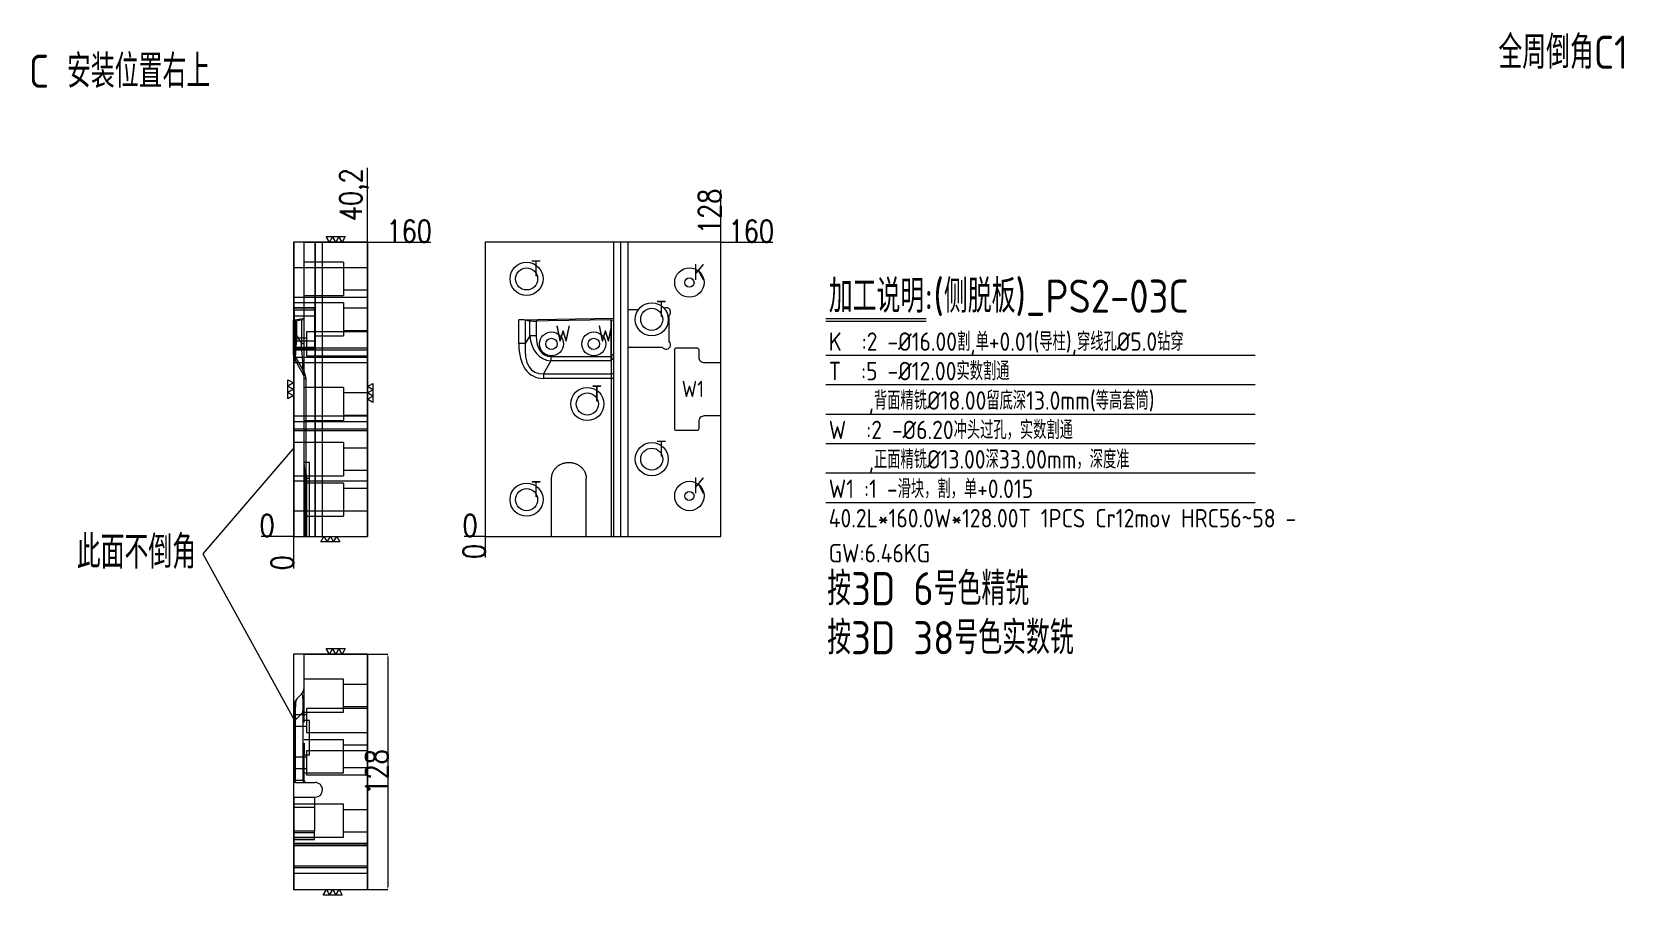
# Model space of a CAD drawing. Header units: millimetres. Extents: x 9121 to 9986, y 29039 to 29508.
import ezdxf

# ---------------------------------------------------------------- set-up
doc = ezdxf.new("R2010")
doc.units = ezdxf.units.MM
doc.linetypes.add('DASHED', pattern=[0])
doc.layers.add('DIE', color=20, linetype='Continuous', lineweight=20)
doc.layers.add('DIM', color=4, linetype='Continuous', lineweight=20)
doc.layers.add('PS2', color=7, linetype='Continuous')
doc.layers.add('PS2_W', color=1, linetype='Continuous')
doc.styles.add('gbenor', font='gbenor.shx', dxfattribs={"bigfont": 'gbcbig.shx'})
doc.styles.add('TXT', font='txt.shx', dxfattribs={"width": 0.8, "bigfont": 'ctxt.shx'})
doc.dimstyles.new('零件', dxfattribs={"dimscale": 1.5, "dimtxt": 8, "dimasz": 1, "dimexe": 0, "dimexo": 0, "dimgap": 0, "dimtad": 1, "dimtxsty": 'TXT', "dimcen": 0, "dimclrd": 252, "dimclre": 252, "dimclrt": 4, "dimazin": 3, "dimtp": 0.001, "dimtm": 0.001, "dimtfac": 1, "dimtmove": 0, "dimatfit": 3, "dimlwd": 5, "dimlwe": 5})

# ---------------------------------------------------------------- blocks, each defined once
blk = doc.blocks.new('*D1107')
at = {"layer": 'Defpoints', "color": 0}
for p in [(9303.45, 29393.58), (9314.55, 29393.58), (9263.25, 29233.58)]:
    blk.add_point(p, dxfattribs=at)
at = {"layer": 'DIM', "color": 252, "lineweight": 5}
blk.add_line((9303.45, 29393.58), (9337.86, 29393.58), dxfattribs=at)
at = {"layer": 'DIM', "color": 4, "lineweight": 5, "insert": (9326.2, 29399.58), "char_height": 12, "attachment_point": 5, "style": 'TXT'}
blk.add_mtext('160', dxfattribs=at)
blk = doc.blocks.new('*D1108')
at = {"layer": 'Defpoints', "color": 0}
for p in [(9252.15, 29233.58), (9263.25, 29233.58), (9263.25, 29233.58)]:
    blk.add_point(p, dxfattribs=at)
at = {"layer": 'DIM', "color": 252, "lineweight": 5}
blk.add_line((9263.25, 29233.58), (9245.75, 29233.58), dxfattribs=at)
at = {"layer": 'DIM', "color": 4, "lineweight": 5, "insert": (9248.95, 29239.58), "char_height": 12, "attachment_point": 5, "style": 'TXT'}
blk.add_mtext('0', dxfattribs=at)
blk = doc.blocks.new('*D1109')
at = {"layer": 'Defpoints', "color": 0}
for p in [(9263.25, 29233.58), (9263.25, 29233.58), (9263.25, 29222.48)]:
    blk.add_point(p, dxfattribs=at)
at = {"layer": 'DIM', "color": 252, "lineweight": 5}
blk.add_line((9263.25, 29233.58), (9263.25, 29216.08), dxfattribs=at)
at = {"layer": 'DIM', "color": 4, "lineweight": 5, "insert": (9257.25, 29219.28), "char_height": 12, "attachment_point": 5, "rotation": 90, "style": 'TXT'}
blk.add_mtext('0', dxfattribs=at)
blk = doc.blocks.new('*D1110')
at = {"layer": 'Defpoints', "color": 0}
for p in [(9303.45, 29404.68), (9303.45, 29393.58), (9263.25, 29233.58)]:
    blk.add_point(p, dxfattribs=at)
at = {"layer": 'DIM', "color": 252, "lineweight": 5}
for p, q in [((9303.45, 29401.68), (9303.45, 29433.94)), ((9303.45, 29398.68), (9303.45, 29401.68)), ((9303.45, 29393.58), (9303.45, 29398.68))]:
    blk.add_line(p, q, dxfattribs=at)
at = {"layer": 'DIM', "color": 4, "lineweight": 5, "insert": (9296.3, 29419.31), "char_height": 12, "attachment_point": 5, "rotation": 90, "style": 'TXT'}
blk.add_mtext('40,2', dxfattribs=at)
blk = doc.blocks.new('*D1111')
at = {"layer": 'Defpoints', "color": 0}
for p in [(9303.45, 29169.58), (9303.45, 29041.58), (9314.55, 29041.58)]:
    blk.add_point(p, dxfattribs=at)
at = {"layer": 'DIM', "color": 252, "lineweight": 5}
for p, q in [((9303.45, 29169.58), (9314.55, 29169.58)), ((9314.55, 29168.08), (9314.55, 29043.08)), ((9303.45, 29041.58), (9314.55, 29041.58))]:
    blk.add_line(p, q, dxfattribs=at)
at = {"layer": 'DIM', "color": 252}
for points in [[(9314.8, 29168.08), (9314.3, 29168.08), (9314.55, 29169.58)], [(9314.3, 29043.08), (9314.8, 29043.08), (9314.55, 29041.58)]]:
    blk.add_solid(points, dxfattribs=at)
at = {"layer": 'DIM', "color": 4, "lineweight": 5, "insert": (9308.55, 29105.58), "char_height": 12, "attachment_point": 5, "rotation": 90, "style": 'TXT'}
blk.add_mtext('128', dxfattribs=at)
blk = doc.blocks.new('*D1112')
at = {"layer": 'Defpoints', "color": 0}
for p in [(9495.45, 29393.58), (9500.45, 29393.58), (9367.45, 29233.58)]:
    blk.add_point(p, dxfattribs=at)
at = {"layer": 'DIM', "color": 252, "lineweight": 5}
blk.add_line((9495.45, 29393.58), (9523.76, 29393.58), dxfattribs=at)
at = {"layer": 'DIM', "color": 4, "lineweight": 5, "insert": (9512.1, 29399.58), "char_height": 12, "attachment_point": 5, "style": 'TXT'}
blk.add_mtext('160', dxfattribs=at)
blk = doc.blocks.new('*D1113')
at = {"layer": 'Defpoints', "color": 0}
for p in [(9362.45, 29233.58), (9367.45, 29233.58), (9367.45, 29233.58)]:
    blk.add_point(p, dxfattribs=at)
at = {"layer": 'DIM', "color": 252, "lineweight": 5}
blk.add_line((9367.45, 29233.58), (9356.05, 29233.58), dxfattribs=at)
at = {"layer": 'DIM', "color": 4, "lineweight": 5, "insert": (9359.25, 29239.58), "char_height": 12, "attachment_point": 5, "style": 'TXT'}
blk.add_mtext('0', dxfattribs=at)
blk = doc.blocks.new('*D1114')
at = {"layer": 'Defpoints', "color": 0}
for p in [(9367.45, 29233.58), (9367.45, 29233.58), (9367.45, 29228.58)]:
    blk.add_point(p, dxfattribs=at)
at = {"layer": 'DIM', "color": 252, "lineweight": 5}
blk.add_line((9367.45, 29233.58), (9367.45, 29222.18), dxfattribs=at)
at = {"layer": 'DIM', "color": 4, "lineweight": 5, "insert": (9361.45, 29225.38), "char_height": 12, "attachment_point": 5, "rotation": 90, "style": 'TXT'}
blk.add_mtext('0', dxfattribs=at)
blk = doc.blocks.new('*D1115')
at = {"layer": 'Defpoints', "color": 0}
for p in [(9495.45, 29398.58), (9495.45, 29393.58), (9367.45, 29233.58)]:
    blk.add_point(p, dxfattribs=at)
at = {"layer": 'DIM', "color": 252, "lineweight": 5}
blk.add_line((9495.45, 29393.58), (9495.45, 29421.9), dxfattribs=at)
at = {"layer": 'DIM', "color": 4, "lineweight": 5, "insert": (9489.45, 29410.24), "char_height": 12, "attachment_point": 5, "rotation": 90, "style": 'TXT'}
blk.add_mtext('128', dxfattribs=at)

msp = doc.modelspace()

# ---------------------------------------------------------------- linework, layer by layer
at = {"layer": 'DIE', "color": 4, "linetype": 'Continuous', "lineweight": 5, "ltscale": 0.2}
for p, q in [((9263.747, 29281.864), (9214.036, 29224.116)), ((9214.036, 29224.116), (9263.747, 29133.876))]:
    msp.add_line(p, q, dxfattribs=at)
at = {"layer": 'DIE', "color": 1, "linetype": 'Continuous', "lineweight": 5}
for points in [[(9291.469, 29396.583), (9289.737, 29393.583), (9288.005, 29396.583), (9286.273, 29393.583), (9284.541, 29396.583), (9282.808, 29393.583), (9281.076, 29396.583), (9291.469, 29396.583)], [(9260.247, 29318.779), (9263.247, 29317.047), (9260.247, 29315.315), (9263.247, 29313.583), (9260.247, 29311.851), (9263.247, 29310.119), (9260.247, 29308.387), (9260.247, 29318.779)], [(9306.448, 29306.388), (9303.448, 29308.12), (9306.448, 29309.852), (9303.448, 29311.584), (9306.448, 29313.316), (9303.448, 29315.048), (9306.448, 29316.78), (9306.448, 29306.388)], [(9278.151, 29230.583), (9279.883, 29233.583), (9281.616, 29230.583), (9283.348, 29233.583), (9285.08, 29230.583), (9286.812, 29233.583), (9288.544, 29230.583), (9278.151, 29230.583)], [(9291.469, 29172.583), (9289.737, 29169.583), (9288.005, 29172.583), (9286.273, 29169.583), (9284.541, 29172.583), (9282.808, 29169.583), (9281.076, 29172.583), (9291.469, 29172.583)], [(9279.442, 29038.583), (9281.174, 29041.583), (9282.906, 29038.583), (9284.638, 29041.583), (9286.37, 29038.583), (9288.103, 29041.583), (9289.835, 29038.583), (9279.442, 29038.583)]]:
    msp.add_lwpolyline(points, close=True, dxfattribs=at)
at = {"layer": 'DIM', "color": 8, "linetype": 'Continuous', "lineweight": 5}
for p, q in [((9552.648, 29352.083), (9607.08, 29352.083)), ((9552.648, 29350.583), (9607.08, 29350.583)), ((9552.648, 29332.083), (9785.928, 29332.083)), ((9552.648, 29316.083), (9785.928, 29316.083)), ((9552.648, 29300.083), (9785.928, 29300.083)), ((9552.648, 29284.083), (9785.928, 29284.083)), ((9552.648, 29268.083), (9785.928, 29268.083)), ((9552.648, 29252.083), (9785.928, 29252.083))]:
    msp.add_line(p, q, dxfattribs=at)
at = {"layer": 'DIM', "color": 252, "linetype": 'DASHED', "lineweight": 5, "ltscale": 0.492468}
for points in [[(9263.247, 29233.583), (9303.448, 29233.583), (9303.448, 29393.583), (9263.247, 29393.583)], [(9263.247, 29041.583), (9303.448, 29041.583), (9303.448, 29169.583), (9263.247, 29169.583)]]:
    msp.add_lwpolyline(points, close=True, dxfattribs=at)
at = {"layer": 'DIM', "color": 252, "linetype": 'DASHED', "lineweight": 5}
msp.add_lwpolyline([(9367.448, 29393.583), (9367.448, 29233.583), (9495.448, 29233.583), (9495.448, 29393.583)], close=True, dxfattribs=at)
at = {"layer": 'PS2', "color": 2, "linetype": 'Continuous', "lineweight": 5}
for p, q in [((9269.098, 29393.583), (9263.747, 29393.583)), ((9263.747, 29356.827), (9263.747, 29393.583)), ((9269.097, 29393.583), (9303.448, 29393.583)), ((9269.097, 29336.627), (9269.097, 29393.583)), ((9303.448, 29393.583), (9303.448, 29233.583)), ((9495.448, 29393.583), (9367.448, 29393.583)), ((9367.448, 29393.583), (9367.448, 29233.583)), ((9495.448, 29328.083), (9495.448, 29393.583)), ((9263.747, 29356.827), (9263.747, 29353.351)), ((9263.747, 29356.827), (9269.098, 29356.827)), ((9263.747, 29351.291), (9263.247, 29351.203)), ((9263.247, 29351.211), (9263.247, 29351.203)), ((9263.247, 29332.325), (9263.247, 29351.203)), ((9263.747, 29353.351), (9263.747, 29351.314)), ((9269.098, 29353.351), (9263.747, 29353.351)), ((9263.747, 29351.291), (9263.747, 29350.7)), ((9263.747, 29350.7), (9263.747, 29350.698)), ((9263.747, 29350.698), (9263.747, 29350.584)), ((9263.747, 29350.584), (9263.747, 29342.7)), ((9264.247, 29351.405), (9269.097, 29352.26)), ((9267.633, 29351.166), (9265.212, 29350.781)), ((9263.747, 29342.7), (9263.747, 29331.459)), ((9269.097, 29267.047), (9269.097, 29336.627)), ((9263.747, 29233.583), (9263.747, 29330.145)), ((9263.917, 29329.825), (9264.417, 29328.959)), ((9264.417, 29328.959), (9268.428, 29322.013)), ((9495.448, 29233.583), (9495.448, 29299.083)), ((9269.097, 29272.807), (9269.097, 29272.807)), ((9269.097, 29233.583), (9269.097, 29267.047)), ((9263.747, 29233.583), (9269.098, 29233.583)), ((9269.097, 29233.583), (9303.448, 29233.583)), ((9367.448, 29233.583), (9495.448, 29233.583)), ((9269.097, 29169.583), (9303.448, 29169.583)), ((9269.097, 29132.458), (9269.097, 29169.583)), ((9303.448, 29169.583), (9303.448, 29041.583)), ((9263.747, 29141.825), (9263.747, 29133.876)), ((9265.212, 29145.36), (9267.633, 29147.781)), ((9263.747, 29133.876), (9263.747, 29101.353)), ((9269.097, 29100.853), (9269.097, 29115.648)), ((9263.917, 29101.353), (9263.247, 29101.353)), ((9263.247, 29101.353), (9263.247, 29100.853)), ((9263.917, 29101.353), (9264.417, 29101.353)), ((9264.783, 29099.853), (9264.247, 29099.853)), ((9264.783, 29099.853), (9269.294, 29099.853)), ((9269.294, 29099.853), (9270.097, 29099.853)), ((9270.097, 29099.853), (9275.097, 29099.853)), ((9263.747, 29091.853), (9275.097, 29091.853)), ((9263.747, 29041.583), (9263.747, 29091.853)), ((9263.747, 29041.583), (9303.448, 29041.583))]:
    msp.add_line(p, q, dxfattribs=at)
at = {"layer": 'PS2', "color": 155, "linetype": 'DASHED', "lineweight": 5, "ltscale": 0.492468}
for p, q in [((9275.097, 29233.583), (9275.097, 29393.583)), ((9275.097, 29393.583), (9275.097, 29233.583)), ((9264.247, 29351.405), (9264.247, 29332.325)), ((9385.714, 29338.507), (9385.714, 29351.362)), ((9389.249, 29351.166), (9389.249, 29338.507)), ((9391.67, 29342.7), (9391.67, 29350.781)), ((9395.206, 29350.584), (9395.206, 29342.7)), ((9436.178, 29332.325), (9436.178, 29351.211)), ((9391.67, 29342.7), (9389.249, 29338.507)), ((9395.206, 29342.7), (9391.67, 29342.7)), ((9263.247, 29332.325), (9264.247, 29332.325)), ((9263.747, 29335.083), (9303.448, 29335.083)), ((9263.747, 29335.083), (9303.448, 29335.083)), ((9263.747, 29331.083), (9303.448, 29331.083)), ((9263.917, 29329.825), (9264.783, 29330.325)), ((9264.783, 29330.325), (9269.294, 29322.513)), ((9389.249, 29338.507), (9385.714, 29338.507)), ((9403.155, 29331.459), (9435.678, 29331.459)), ((9403.155, 29331.459), (9403.155, 29328.959)), ((9435.678, 29332.325), (9436.178, 29332.325)), ((9436.178, 29332.325), (9436.178, 29329.825)), ((9437.178, 29332.325), (9436.178, 29332.325)), ((9268.428, 29322.013), (9269.294, 29322.513)), ((9403.155, 29328.959), (9399.144, 29322.013)), ((9399.144, 29322.013), (9436.178, 29322.013)), ((9399.144, 29322.013), (9399.144, 29319.513)), ((9435.678, 29328.959), (9403.155, 29328.959)), ((9436.178, 29329.825), (9435.678, 29329.825)), ((9436.178, 29322.013), (9436.178, 29329.825)), ((9269.097, 29319.513), (9270.097, 29319.513)), ((9270.097, 29319.513), (9270.097, 29233.583)), ((9436.178, 29319.513), (9399.144, 29319.513)), ((9436.178, 29233.583), (9436.178, 29319.513)), ((9437.178, 29319.513), (9436.178, 29319.513)), ((9263.747, 29296.083), (9303.448, 29296.083)), ((9263.747, 29292.083), (9303.448, 29292.083)), ((9263.747, 29292.083), (9303.448, 29292.083)), ((9269.097, 29265.208), (9269.715, 29265.208)), ((9269.097, 29265.208), (9269.715, 29265.208)), ((9269.715, 29233.583), (9269.715, 29265.208)), ((9269.715, 29265.208), (9270.597, 29265.208)), ((9269.715, 29265.208), (9269.715, 29233.583)), ((9263.747, 29065.553), (9303.448, 29065.553)), ((9263.747, 29065.553), (9303.448, 29065.553)), ((9263.747, 29054.553), (9303.448, 29054.553)), ((9263.747, 29054.553), (9303.448, 29054.553)), ((9263.747, 29050.553), (9303.448, 29050.553)), ((9263.747, 29050.553), (9303.448, 29050.553))]:
    msp.add_line(p, q, dxfattribs=at)
at = {"layer": 'PS2', "color": 2, "linetype": 'DASHED', "lineweight": 5, "ltscale": 0.492468}
for p, q in [((9279.097, 29233.583), (9279.097, 29393.583)), ((9437.178, 29393.583), (9437.178, 29233.583)), ((9441.178, 29233.583), (9441.178, 29393.583)), ((9445.178, 29233.583), (9445.178, 29393.583)), ((9290.448, 29382.584), (9269.097, 29382.584)), ((9290.448, 29382.584), (9290.448, 29364.582)), ((9290.448, 29360.584), (9263.747, 29360.584)), ((9274.747, 29357.913), (9263.747, 29357.913)), ((9274.747, 29357.643), (9263.747, 29357.643)), ((9269.097, 29364.582), (9290.448, 29364.582)), ((9269.098, 29356.827), (9274.747, 29356.827)), ((9274.747, 29357.913), (9274.747, 29357.643)), ((9274.747, 29356.826), (9274.747, 29357.643)), ((9274.747, 29356.827), (9274.747, 29336.427)), ((9290.448, 29360.584), (9290.448, 29342.582)), ((9450.662, 29356.827), (9445.178, 29356.827)), ((9263.747, 29351.314), (9263.747, 29351.291)), ((9274.747, 29353.351), (9269.098, 29353.351)), ((9385.714, 29351.362), (9437.178, 29352.26)), ((9389.249, 29351.166), (9391.67, 29350.781)), ((9401.725, 29350.698), (9395.206, 29350.584)), ((9401.84, 29350.7), (9401.725, 29350.698)), ((9435.678, 29351.291), (9401.84, 29350.7)), ((9435.678, 29351.291), (9435.678, 29331.459)), ((9436.178, 29351.211), (9435.678, 29351.203)), ((9467.178, 29353.351), (9467.178, 29339.903)), ((9263.747, 29339.903), (9274.747, 29339.903)), ((9303.448, 29344.708), (9270.448, 29344.708)), ((9270.448, 29344.708), (9270.448, 29338.208)), ((9274.747, 29342.582), (9290.448, 29342.582)), ((9274.747, 29342.582), (9274.747, 29339.903)), ((9263.747, 29336.427), (9274.747, 29336.427)), ((9263.747, 29335.341), (9274.747, 29335.341)), ((9263.747, 29330.145), (9263.747, 29331.458)), ((9270.448, 29338.208), (9270.448, 29331.708)), ((9270.448, 29331.708), (9303.448, 29331.708)), ((9274.747, 29336.427), (9274.747, 29335.341)), ((9435.678, 29331.459), (9435.678, 29328.959)), ((9445.178, 29336.427), (9463.702, 29336.427)), ((9290.448, 29314.584), (9269.097, 29314.584)), ((9290.448, 29314.584), (9290.448, 29296.582)), ((9269.097, 29296.582), (9290.448, 29296.582)), ((9290.448, 29284.584), (9263.747, 29284.584)), ((9290.448, 29284.584), (9290.448, 29266.582)), ((9269.097, 29272.803), (9269.097, 29272.807)), ((9269.097, 29272.757), (9269.097, 29272.753)), ((9269.097, 29272.709), (9269.097, 29272.703)), ((9269.097, 29272.63), (9269.097, 29272.623)), ((9269.097, 29272.597), (9269.097, 29272.588)), ((9263.747, 29266.582), (9290.448, 29266.582)), ((9290.448, 29262.584), (9269.097, 29262.584)), ((9270.597, 29233.583), (9270.597, 29265.208)), ((9290.448, 29262.584), (9290.448, 29244.582)), ((9269.097, 29244.582), (9290.448, 29244.582)), ((9290.448, 29156.054), (9269.097, 29156.054)), ((9290.448, 29138.052), (9290.448, 29156.054)), ((9303.448, 29140.053), (9270.448, 29140.053)), ((9270.448, 29140.053), (9270.448, 29127.053)), ((9269.097, 29138.052), (9290.448, 29138.052)), ((9290.448, 29123.054), (9269.097, 29123.054)), ((9270.448, 29127.053), (9303.448, 29127.053)), ((9290.448, 29105.052), (9290.448, 29123.054)), ((9269.097, 29115.648), (9269.097, 29115.67)), ((9303.448, 29117.053), (9270.448, 29117.053)), ((9270.448, 29117.053), (9270.448, 29104.053)), ((9263.247, 29101.353), (9263.247, 29101.353)), ((9263.247, 29100.853), (9263.247, 29100.853)), ((9263.747, 29101.353), (9263.747, 29101.353)), ((9264.247, 29099.853), (9264.247, 29099.853)), ((9269.097, 29105.052), (9290.448, 29105.052)), ((9269.097, 29100.853), (9269.097, 29099.853)), ((9269.097, 29100.853), (9269.097, 29100.853)), ((9269.097, 29099.853), (9269.097, 29099.853)), ((9270.097, 29099.853), (9270.097, 29099.853)), ((9270.448, 29104.053), (9303.448, 29104.053)), ((9275.097, 29099.853), (9275.097, 29099.853)), ((9274.747, 29091.853), (9274.747, 29073.329)), ((9279.097, 29095.853), (9279.097, 29095.853)), ((9290.448, 29088.054), (9263.747, 29088.054)), ((9263.747, 29086.369), (9274.747, 29086.369)), ((9290.448, 29070.052), (9290.448, 29088.054)), ((9274.747, 29073.329), (9263.747, 29073.329)), ((9274.747, 29072.397), (9263.747, 29072.397)), ((9274.747, 29068.767), (9274.747, 29073.329)), ((9263.747, 29070.052), (9290.448, 29070.052)), ((9263.747, 29069.853), (9274.747, 29069.853)), ((9263.747, 29068.767), (9274.747, 29068.767)), ((9263.747, 29041.583), (9263.747, 29041.583)), ((9303.448, 29041.583), (9303.448, 29041.583))]:
    msp.add_line(p, q, dxfattribs=at)
at = {"layer": 'PS2', "color": 155, "linetype": 'Continuous', "lineweight": 5}
for p, q in [((9265.212, 29342.7), (9265.212, 29350.781)), ((9267.633, 29351.166), (9267.633, 29338.507)), ((9263.747, 29342.7), (9265.212, 29342.7)), ((9265.212, 29342.7), (9267.633, 29338.507)), ((9267.633, 29338.507), (9269.097, 29338.507)), ((9263.747, 29133.876), (9264.417, 29133.876)), ((9264.417, 29133.876), (9268.428, 29137.886)), ((9264.417, 29101.353), (9264.417, 29133.876)), ((9269.097, 29137.886), (9268.428, 29137.886)), ((9268.428, 29137.886), (9268.428, 29100.853)), ((9263.247, 29100.853), (9263.917, 29100.853)), ((9263.917, 29100.853), (9263.917, 29101.353)), ((9268.428, 29100.853), (9263.917, 29100.853))]:
    msp.add_line(p, q, dxfattribs=at)
at = {"layer": 'PS2', "color": 31, "linetype": 'DASHED', "lineweight": 5, "ltscale": 0.492468}
for p, q in [((9272.097, 29273.807), (9269.097, 29273.807)), ((9269.097, 29265.208), (9272.097, 29265.208)), ((9272.097, 29244.026), (9272.097, 29265.208)), ((9403.572, 29244.026), (9403.572, 29265.208)), ((9422.383, 29239.67), (9422.383, 29265.208)), ((9272.097, 29233.583), (9272.097, 29244.026)), ((9403.572, 29233.583), (9403.572, 29244.026)), ((9422.383, 29233.583), (9422.383, 29239.67))]:
    msp.add_line(p, q, dxfattribs=at)
at = {"layer": 'PS2', "color": 31, "linetype": 'Continuous', "lineweight": 5}
for p, q in [((9272.097, 29133.458), (9269.097, 29133.458)), ((9272.097, 29114.648), (9272.097, 29133.458)), ((9272.097, 29114.648), (9269.097, 29114.648))]:
    msp.add_line(p, q, dxfattribs=at)
at = {"layer": 'PS2', "color": 1, "linetype": 'Continuous', "lineweight": 5}
msp.add_lwpolyline([(9495.448, 29299.083), (9486.478, 29299.083, 0.4142136), (9483.478, 29296.083), (9483.478, 29292.083, -0.4142136), (9482.478, 29291.083), (9471.478, 29291.083, -0.4142136), (9470.478, 29292.083), (9470.478, 29335.083, -0.4142136), (9471.478, 29336.083), (9482.478, 29336.083, -0.4142136), (9483.478, 29335.083), (9483.478, 29331.083, 0.4142136), (9486.478, 29328.083), (9495.448, 29328.083)], format="xyb", dxfattribs=at)
at = {"layer": 'PS2', "color": 2, "linetype": 'DASHED', "lineweight": 5, "ltscale": 0.492468}
for centre in [(9389.978, 29373.583), (9457.978, 29351.583), (9422.978, 29305.583), (9457.978, 29275.583), (9389.978, 29253.583)]:
    msp.add_circle(centre, 9.001, dxfattribs=at)
at = {"layer": 'PS2', "color": 1, "linetype": 'Continuous', "lineweight": 5}
for centre, radius in [((9389.978, 29373.583), 6.001), ((9478.448, 29371.583), 8), ((9457.978, 29351.583), 6.001), ((9403.478, 29338.208), 3.1), ((9426.478, 29338.208), 3.1), ((9422.978, 29305.583), 6.001), ((9457.978, 29275.583), 6.001), ((9478.448, 29255.583), 8), ((9389.978, 29253.583), 6.001)]:
    msp.add_circle(centre, radius, dxfattribs=at)
at = {"layer": 'PS2', "color": 42, "linetype": 'Continuous', "lineweight": 5}
for centre in [(9478.448, 29371.583), (9478.448, 29255.583)]:
    msp.add_circle(centre, 2.5, dxfattribs=at)
at = {"layer": 'PS2', "color": 2, "linetype": 'Continuous', "lineweight": 5}
for centre in [(9403.478, 29338.208), (9426.478, 29338.208)]:
    msp.add_circle(centre, 6.5, dxfattribs=at)
at = {"layer": 'PS2', "color": 2, "linetype": 'DASHED', "lineweight": 5, "ltscale": 0.492468}
for centre, start, end in [((9465.763, 29355.413), 304.449902, 116.873077), ((9465.763, 29337.841), 214.449922, 55.550098)]:
    msp.add_arc(centre, 2.5, start, end, dxfattribs=at)
at = {"layer": 'PS2', "color": 2, "linetype": 'Continuous', "lineweight": 5}
for centre, radius, start, end in [((9268.247, 29332.325), 5, 180, 210), ((9268.747, 29331.459), 5, 180, 210), ((9264.097, 29319.513), 5, 0, 30), ((9264.097, 29151.317), 5, 314.999999, 0), ((9268.747, 29141.825), 5, 134.999999, 180), ((9264.247, 29100.853), 1, 180, 270), ((9270.097, 29100.853), 1, 180, 270), ((9275.097, 29095.853), 4, 359.999999, 90), ((9275.097, 29095.853), 4, 270, 0)]:
    msp.add_arc(centre, radius, start, end, dxfattribs=at)
at = {"layer": 'PS2', "color": 155, "linetype": 'DASHED', "lineweight": 5, "ltscale": 0.492468}
for centre, radius, start, end in [((9268.247, 29332.325), 4, 180, 210), ((9264.097, 29319.513), 6, 0, 30)]:
    msp.add_arc(centre, radius, start, end, dxfattribs=at)
at = {"layer": 'PS2', "color": 2, "linetype": 'Continuous', "lineweight": 5}
for centre, major_axis, start_param, end_param in [((9264.247, 29351.388), (1, 0.176), 1.5678101, 3.1386064), ((9268.747, 29351.466), (5, 0.882), 3.1386064, 3.9240046), ((9264.097, 29350.48), (5, 0.882), 6.280199, 7.0655972)]:
    msp.add_ellipse(centre, major_axis=major_axis, ratio=0.016928, start_param=start_param, end_param=end_param, dxfattribs=at)
at = {"layer": 'PS2', "color": 2, "linetype": 'DASHED', "lineweight": 5, "ltscale": 0.492468}
for centre, major_axis, start_param, end_param in [((9385.714, 29350.48), (-5, -0.09), 3.9238148, 4.7092129), ((9395.206, 29351.466), (-5, -0.09), 0.7822221, 1.5676203), ((9436.178, 29351.388), (-1, -0.018), 1.5676203, 3.1384166)]:
    msp.add_ellipse(centre, major_axis=major_axis, ratio=0.176298, start_param=start_param, end_param=end_param, dxfattribs=at)
at = {"layer": 'PS2', "color": 155, "linetype": 'Continuous', "lineweight": 5}
for centre, major_axis, ratio, start_param, end_param in [((9268.747, 29360.459), (4.261, 31.559), 0.042996, 2.1742612, 3.0859996), ((9264.097, 29368.513), (-4.375, 46.54), 0.019955, 3.0980961, 4.0098344), ((9264.097, 29116.669), (3.784, 31.232), 0.076306, 5.4684886, 6.3802269), ((9268.747, 29121.319), (-3.256, 24.194), 0.126732, 0.0963703, 1.0081086), ((9264.783, 29100.853), (0, -1), 0.866025, 4.712389, 6.2831853), ((9269.294, 29100.853), (0, 1), 0.866025, 1.5707963, 3.1415927)]:
    msp.add_ellipse(centre, major_axis=major_axis, ratio=ratio, start_param=start_param, end_param=end_param, dxfattribs=at)
at = {"layer": 'PS2', "color": 155, "linetype": 'DASHED', "lineweight": 5, "ltscale": 0.492468}
for centre, major_axis, ratio, start_param, end_param in [((9415.712, 29360.459), (-17.33, -30.016), 0.562624, 5.6241272, 6.5358656), ((9415.712, 29360.459), (16.211, 28.079), 0.447214, 2.4825346, 3.3942729), ((9420.362, 29368.513), (27.392, 47.444), 0.447214, 2.4825346, 3.3942729), ((9420.362, 29368.513), (-26.274, -45.508), 0.371092, 5.6241272, 6.5358656), ((9436.178, 29330.325), (-1, 0), 0.5, 1.5707963, 3.1415927), ((9436.178, 29322.513), (1, 0), 0.5, 4.712389, 6.2831853)]:
    msp.add_ellipse(centre, major_axis=major_axis, ratio=ratio, start_param=start_param, end_param=end_param, dxfattribs=at)
msp.add_open_spline([(9436.178, 29319.513), (9436.178, 29319.733), (9436.178, 29319.95), (9436.178, 29320.38), (9436.178, 29320.592), (9436.178, 29320.908), (9436.178, 29321.012), (9436.178, 29321.168), (9436.178, 29321.22), (9436.178, 29321.323), (9436.178, 29321.373), (9436.178, 29321.626), (9436.178, 29321.823), (9436.178, 29322.013)], degree=3, knots=[0, 0, 0, 0, 0.25, 0.25, 0.5, 0.5, 0.625, 0.625, 0.6875, 0.6875, 0.75, 0.75, 1, 1, 1, 1], dxfattribs=at)
at = {"layer": 'PS2', "color": 2, "linetype": 'DASHED', "lineweight": 5, "ltscale": 0.492468}
for points, knots in [([(9269.097, 29272.807), (9269.097, 29272.807), (9269.097, 29272.807), (9269.097, 29272.807), (9269.097, 29272.806), (9269.097, 29272.806), (9269.097, 29272.806), (9269.097, 29272.805), (9269.097, 29272.805), (9269.097, 29272.804), (9269.097, 29272.804), (9269.097, 29272.803), (9269.097, 29272.802), (9269.097, 29272.802), (9269.097, 29272.801), (9269.097, 29272.8), (9269.097, 29272.799), (9269.097, 29272.799), (9269.097, 29272.798), (9269.097, 29272.797), (9269.097, 29272.797), (9269.097, 29272.796), (9269.097, 29272.795), (9269.097, 29272.795), (9269.097, 29272.794)], [0, 0, 0, 0, 0.000071, 0.0652255, 0.1286412, 0.1903181, 0.2502564, 0.3074321, 0.3629309, 0.4167528, 0.4688978, 0.5203785, 0.5701133, 0.6181021, 0.664345, 0.708842, 0.7515931, 0.7925983, 0.8318575, 0.8693707, 0.9051379, 0.939159, 0.9714342, 1, 1, 1, 1]), ([(9269.848, 29269.007), (9269.842, 29269.02), (9269.829, 29269.053), (9269.808, 29269.105), (9269.785, 29269.164), (9269.762, 29269.222), (9269.74, 29269.28), (9269.719, 29269.337), (9269.699, 29269.391), (9269.68, 29269.445), (9269.661, 29269.497), (9269.643, 29269.55), (9269.625, 29269.602), (9269.608, 29269.653), (9269.591, 29269.704), (9269.575, 29269.755), (9269.559, 29269.804), (9269.544, 29269.854), (9269.529, 29269.902), (9269.514, 29269.95), (9269.5, 29269.997), (9269.487, 29270.044), (9269.474, 29270.09), (9269.461, 29270.137), (9269.448, 29270.183), (9269.436, 29270.228), (9269.424, 29270.273), (9269.413, 29270.316), (9269.402, 29270.359), (9269.391, 29270.402), (9269.381, 29270.444), (9269.371, 29270.486), (9269.361, 29270.527), (9269.351, 29270.569), (9269.342, 29270.609), (9269.333, 29270.649), (9269.324, 29270.688), (9269.316, 29270.727), (9269.308, 29270.765), (9269.3, 29270.803), (9269.293, 29270.84), (9269.286, 29270.876), (9269.279, 29270.912), (9269.272, 29270.947), (9269.266, 29270.981), (9269.26, 29271.014), (9269.254, 29271.047), (9269.248, 29271.08), (9269.242, 29271.112), (9269.237, 29271.144), (9269.232, 29271.175), (9269.227, 29271.206), (9269.222, 29271.236), (9269.217, 29271.265), (9269.213, 29271.294), (9269.208, 29271.322), (9269.204, 29271.349), (9269.2, 29271.376), (9269.197, 29271.403), (9269.193, 29271.428), (9269.189, 29271.454), (9269.186, 29271.48), (9269.182, 29271.506), (9269.179, 29271.532), (9269.176, 29271.556), (9269.173, 29271.58), (9269.17, 29271.603), (9269.168, 29271.624), (9269.165, 29271.645), (9269.163, 29271.665), (9269.161, 29271.685), (9269.159, 29271.703), (9269.157, 29271.721), (9269.155, 29271.738), (9269.153, 29271.755), (9269.151, 29271.772), (9269.148, 29271.8), (9269.144, 29271.84), (9269.139, 29271.892), (9269.135, 29271.946), (9269.13, 29272.001), (9269.125, 29272.059), (9269.121, 29272.117), (9269.117, 29272.176), (9269.114, 29272.236), (9269.11, 29272.296), (9269.108, 29272.357), (9269.105, 29272.417), (9269.103, 29272.478), (9269.101, 29272.533), (9269.1, 29272.582), (9269.099, 29272.626), (9269.099, 29272.657), (9269.098, 29272.677), (9269.098, 29272.685), (9269.098, 29272.693), (9269.098, 29272.702), (9269.098, 29272.711), (9269.098, 29272.722), (9269.098, 29272.732), (9269.098, 29272.743), (9269.098, 29272.755), (9269.098, 29272.767), (9269.097, 29272.78), (9269.097, 29272.793), (9269.097, 29272.802), (9269.097, 29272.807)], [0, 0, 0, 0, 0.010626, 0.0270423, 0.04329, 0.0593683, 0.0752768, 0.0910148, 0.1056968, 0.1202264, 0.134603, 0.1488263, 0.1628958, 0.1768113, 0.1905722, 0.2041783, 0.2176291, 0.2309245, 0.2438308, 0.2565865, 0.2691913, 0.281645, 0.2941697, 0.3065372, 0.3187473, 0.3307998, 0.3426944, 0.3542229, 0.3655987, 0.3768218, 0.387892, 0.3990303, 0.410009, 0.4208281, 0.4314874, 0.4419867, 0.452326, 0.4625052, 0.4725024, 0.4823401, 0.492018, 0.5015361, 0.5108944, 0.5199299, 0.5288111, 0.537538, 0.5461105, 0.5546987, 0.5631262, 0.5713928, 0.5794985, 0.5874434, 0.5952273, 0.6028503, 0.6103124, 0.6176136, 0.6247539, 0.6317333, 0.6385517, 0.6452093, 0.6517059, 0.6586664, 0.6654323, 0.6720036, 0.6783803, 0.6845625, 0.6903266, 0.6959108, 0.7013149, 0.7065391, 0.7115834, 0.7164478, 0.7208695, 0.725214, 0.7295763, 0.7339563, 0.7383542, 0.751548, 0.764899, 0.7784069, 0.7930531, 0.8078787, 0.822883, 0.8380657, 0.8534262, 0.8689392, 0.8844725, 0.9000066, 0.9155412, 0.9310759, 0.9424278, 0.9536277, 0.964669, 0.9667334, 0.9687921, 0.9708526, 0.97306, 0.9754701, 0.9780829, 0.9808982, 0.9836567, 0.9865854, 0.9896842, 0.9929529, 0.9963915, 1, 1, 1, 1]), ([(9269.097, 29272.296), (9269.097, 29272.291), (9269.097, 29272.282), (9269.097, 29272.273), (9269.097, 29272.268)], [0, 0, 0, 0, 0.4686559, 1, 1, 1, 1]), ([(9269.097, 29271.452), (9269.097, 29271.448), (9269.097, 29271.427), (9269.097, 29271.406), (9269.097, 29271.389)], [0, 0, 0, 0, 0.1866602, 1, 1, 1, 1]), ([(9269.097, 29271.127), (9269.097, 29271.113), (9269.097, 29271.037), (9269.097, 29270.959), (9269.097, 29270.894)], [0, 0, 0, 0, 0.1779891, 1, 1, 1, 1]), ([(9269.097, 29268.743), (9269.097, 29268.638), (9269.097, 29268.448), (9269.097, 29268.254), (9269.097, 29268.169)], [0, 0, 0, 0, 0.560059, 1, 1, 1, 1]), ([(9269.097, 29268.105), (9269.097, 29268.041), (9269.097, 29267.805), (9269.097, 29267.39), (9269.097, 29266.857), (9269.097, 29266.463), (9269.097, 29266.246), (9269.097, 29266.213)], [0, 0, 0, 0, 0.1049249, 0.3862832, 0.6676415, 0.9489998, 1, 1, 1, 1]), ([(9269.715, 29265.208), (9269.715, 29265.3), (9269.715, 29265.483), (9269.717, 29265.757), (9269.72, 29266.03), (9269.724, 29266.299), (9269.73, 29266.564), (9269.737, 29266.822), (9269.744, 29267.073), (9269.753, 29267.316), (9269.762, 29267.549), (9269.772, 29267.771), (9269.782, 29267.98), (9269.792, 29268.175), (9269.803, 29268.353), (9269.812, 29268.513), (9269.822, 29268.653), (9269.83, 29268.772), (9269.837, 29268.868), (9269.842, 29268.94), (9269.846, 29268.988), (9269.847, 29269.005), (9269.847, 29269.007), (9269.847, 29269.007)], [0, 0, 0, 0, 0.0490848, 0.0981696, 0.1472544, 0.1963392, 0.2454239, 0.2945087, 0.3435935, 0.3926783, 0.4417631, 0.4908479, 0.5399327, 0.5890175, 0.6381023, 0.687187, 0.7362718, 0.7853566, 0.8344414, 0.8835262, 0.932611, 0.9816958, 1, 1, 1, 1]), ([(9270.597, 29265.208), (9270.597, 29265.234), (9270.597, 29265.286), (9270.596, 29265.363), (9270.595, 29265.441), (9270.593, 29265.519), (9270.59, 29265.596), (9270.587, 29265.673), (9270.583, 29265.75), (9270.578, 29265.826), (9270.573, 29265.903), (9270.568, 29265.981), (9270.561, 29266.059), (9270.554, 29266.137), (9270.547, 29266.215), (9270.538, 29266.293), (9270.53, 29266.371), (9270.52, 29266.449), (9270.51, 29266.527), (9270.5, 29266.605), (9270.488, 29266.683), (9270.476, 29266.76), (9270.464, 29266.838), (9270.451, 29266.915), (9270.437, 29266.995), (9270.421, 29267.078), (9270.405, 29267.162), (9270.387, 29267.247), (9270.369, 29267.332), (9270.351, 29267.414), (9270.333, 29267.493), (9270.315, 29267.569), (9270.296, 29267.645), (9270.276, 29267.721), (9270.256, 29267.797), (9270.236, 29267.873), (9270.214, 29267.951), (9270.191, 29268.032), (9270.166, 29268.114), (9270.14, 29268.197), (9270.114, 29268.279), (9270.088, 29268.361), (9270.06, 29268.442), (9270.032, 29268.524), (9270.003, 29268.605), (9269.974, 29268.685), (9269.943, 29268.765), (9269.913, 29268.844), (9269.882, 29268.923), (9269.86, 29268.977), (9269.848, 29269.005), (9269.847, 29269.007)], [0, 0, 0, 0, 0.019939, 0.0398926, 0.0598601, 0.079841, 0.0998346, 0.1194831, 0.1391428, 0.1588131, 0.1784935, 0.1985852, 0.2186863, 0.2387959, 0.2589136, 0.2790388, 0.2991707, 0.3193088, 0.3394525, 0.3596012, 0.3797542, 0.3999109, 0.4200706, 0.4402329, 0.460397, 0.4825789, 0.5047615, 0.5269438, 0.5491252, 0.5713047, 0.5914657, 0.6116238, 0.6317785, 0.6519291, 0.672075, 0.6922157, 0.7123504, 0.734491, 0.7566228, 0.7787451, 0.8008571, 0.8229579, 0.8450466, 0.8671226, 0.889185, 0.911233, 0.9332658, 0.9548896, 0.9764972, 0.9980878, 1, 1, 1, 1])]:
    msp.add_open_spline(points, degree=3, knots=knots, dxfattribs=at)
for points in [[(9269.097, 29272.791), (9269.097, 29272.788), (9269.097, 29272.785), (9269.097, 29272.781)], [(9269.097, 29272.56), (9269.097, 29272.544), (9269.097, 29272.528), (9269.097, 29272.511)], [(9269.097, 29272.462), (9269.097, 29272.459), (9269.097, 29272.455), (9269.097, 29272.452)], [(9269.097, 29271.93), (9269.097, 29271.899), (9269.097, 29271.867), (9269.097, 29271.834)], [(9269.097, 29271.514), (9269.097, 29271.507), (9269.097, 29271.5), (9269.097, 29271.493)], [(9269.097, 29270.447), (9269.097, 29270.439), (9269.097, 29270.43), (9269.097, 29270.421)], [(9269.097, 29270.092), (9269.097, 29270.02), (9269.097, 29269.948), (9269.097, 29269.874)], [(9269.097, 29269.666), (9269.097, 29269.606), (9269.097, 29269.545), (9269.097, 29269.484)]]:
    msp.add_open_spline(points, degree=3, dxfattribs=at)
at = {"layer": 'PS2', "color": 31, "linetype": 'DASHED', "lineweight": 5, "ltscale": 0.492468}
for points, knots in [([(9272.097, 29265.208), (9272.097, 29265.506), (9272.097, 29265.801), (9272.097, 29266.384), (9272.097, 29266.673), (9272.097, 29267.244), (9272.097, 29267.526), (9272.097, 29267.875), (9272.097, 29267.945), (9272.097, 29268.084), (9272.097, 29268.153), (9272.097, 29268.36), (9272.097, 29268.496), (9272.097, 29268.897), (9272.097, 29269.156), (9272.097, 29269.659), (9272.097, 29269.902), (9272.097, 29270.255), (9272.097, 29270.37), (9272.097, 29270.541), (9272.097, 29270.597), (9272.097, 29270.707), (9272.097, 29270.762), (9272.097, 29271.032), (9272.097, 29271.236), (9272.097, 29271.623), (9272.097, 29271.806), (9272.097, 29272.064), (9272.097, 29272.147), (9272.097, 29272.268), (9272.097, 29272.308), (9272.097, 29272.386), (9272.097, 29272.424), (9272.097, 29272.61), (9272.097, 29272.746), (9272.097, 29272.995), (9272.097, 29273.106), (9272.097, 29273.306), (9272.097, 29273.394), (9272.097, 29273.488), (9272.097, 29273.506), (9272.097, 29273.541), (9272.097, 29273.591), (9272.097, 29273.633), (9272.097, 29273.708), (9272.097, 29273.745), (9272.097, 29273.795), (9272.097, 29273.807), (9272.097, 29273.807)], [0, 0, 0, 0, 0.0625273, 0.0625273, 0.1250547, 0.1250547, 0.187582, 0.187582, 0.2032138, 0.2032138, 0.2188456, 0.2188456, 0.2501093, 0.2501093, 0.3126366, 0.3126366, 0.375164, 0.375164, 0.4064276, 0.4064276, 0.4220595, 0.4220595, 0.4376913, 0.4376913, 0.5002186, 0.5002186, 0.5627459, 0.5627459, 0.5940096, 0.5940096, 0.6096414, 0.6096414, 0.6252733, 0.6252733, 0.6878006, 0.6878006, 0.7503279, 0.7503279, 0.8128553, 0.8128553, 0.8284871, 0.8284871, 0.8441189, 0.8753826, 0.8753826, 0.9379099, 0.9379099, 1, 1, 1, 1]), ([(9403.572, 29265.208), (9403.572, 29265.506), (9403.589, 29265.801), (9403.655, 29266.384), (9403.703, 29266.673), (9403.832, 29267.244), (9403.913, 29267.526), (9404.033, 29267.875), (9404.058, 29267.945), (9404.11, 29268.084), (9404.137, 29268.153), (9404.221, 29268.36), (9404.281, 29268.496), (9404.47, 29268.897), (9404.61, 29269.156), (9404.916, 29269.659), (9405.082, 29269.902), (9405.351, 29270.255), (9405.444, 29270.37), (9405.589, 29270.541), (9405.637, 29270.597), (9405.736, 29270.707), (9405.786, 29270.762), (9406.039, 29271.032), (9406.251, 29271.236), (9406.694, 29271.623), (9406.925, 29271.806), (9407.285, 29272.064), (9407.407, 29272.147), (9407.594, 29272.268), (9407.657, 29272.308), (9407.784, 29272.386), (9407.848, 29272.424), (9408.168, 29272.61), (9408.43, 29272.746), (9408.963, 29272.995), (9409.235, 29273.106), (9409.789, 29273.306), (9410.071, 29273.394), (9410.43, 29273.488), (9410.502, 29273.506), (9410.646, 29273.541), (9410.863, 29273.591), (9411.081, 29273.633), (9411.516, 29273.708), (9411.808, 29273.745), (9412.393, 29273.795), (9412.687, 29273.807), (9413.128, 29273.807), (9413.276, 29273.804), (9413.498, 29273.794), (9413.572, 29273.79), (9413.72, 29273.781), (9413.794, 29273.775), (9414.164, 29273.743), (9414.457, 29273.705), (9415.036, 29273.605), (9415.322, 29273.542), (9415.889, 29273.392), (9416.169, 29273.305), (9416.585, 29273.155), (9416.723, 29273.102), (9416.928, 29273.017), (9416.996, 29272.988), (9417.132, 29272.929), (9417.2, 29272.898), (9417.537, 29272.741), (9417.798, 29272.604), (9418.305, 29272.309), (9418.551, 29272.149), (9419.027, 29271.809), (9419.257, 29271.627), (9419.59, 29271.336), (9419.699, 29271.236), (9419.833, 29271.107), (9419.859, 29271.081), (9419.912, 29271.029), (9419.938, 29271.003), (9420.017, 29270.923), (9420.068, 29270.87), (9420.322, 29270.599), (9420.512, 29270.375), (9420.868, 29269.908), (9421.034, 29269.667), (9421.34, 29269.166), (9421.48, 29268.907), (9421.638, 29268.572), (9421.669, 29268.505), (9421.714, 29268.402), (9421.729, 29268.368), (9421.758, 29268.3), (9421.83, 29268.128), (9421.895, 29267.955), (9422.039, 29267.537), (9422.12, 29267.254), (9422.25, 29266.682), (9422.3, 29266.392), (9422.349, 29265.952), (9422.362, 29265.804), (9422.375, 29265.581), (9422.378, 29265.506), (9422.382, 29265.357), (9422.383, 29265.282), (9422.383, 29265.208)], [0, 0, 0, 0, 0.03125, 0.03125, 0.0625, 0.0625, 0.09375, 0.09375, 0.1015625, 0.1015625, 0.109375, 0.109375, 0.125, 0.125, 0.15625, 0.15625, 0.1875, 0.1875, 0.203125, 0.203125, 0.2109375, 0.2109375, 0.21875, 0.21875, 0.25, 0.25, 0.28125, 0.28125, 0.296875, 0.296875, 0.3046875, 0.3046875, 0.3125, 0.3125, 0.34375, 0.34375, 0.375, 0.375, 0.40625, 0.40625, 0.4140625, 0.4140625, 0.421875, 0.4375, 0.4375, 0.46875, 0.46875, 0.5, 0.5, 0.515625, 0.515625, 0.5234375, 0.5234375, 0.53125, 0.53125, 0.5625, 0.5625, 0.59375, 0.59375, 0.625, 0.625, 0.640625, 0.640625, 0.6484375, 0.6484375, 0.65625, 0.65625, 0.6875, 0.6875, 0.71875, 0.71875, 0.75, 0.75, 0.765625, 0.765625, 0.7695312, 0.7695312, 0.7734375, 0.7734375, 0.78125, 0.78125, 0.8125, 0.8125, 0.84375, 0.84375, 0.875, 0.875, 0.8828125, 0.8828125, 0.8867187, 0.8867187, 0.890625, 0.90625, 0.90625, 0.9375, 0.9375, 0.96875, 0.96875, 0.984375, 0.984375, 0.9921875, 0.9921875, 1, 1, 1, 1])]:
    msp.add_open_spline(points, degree=3, knots=knots, dxfattribs=at)
at = {"layer": 'PS2', "color": 2, "linetype": 'Continuous', "lineweight": 5}
msp.add_open_spline([(9269.097, 29121.248), (9269.097, 29121.156), (9269.097, 29120.856), (9269.097, 29120.36), (9269.097, 29119.777), (9269.097, 29119.226), (9269.097, 29118.709), (9269.097, 29118.228), (9269.097, 29117.787), (9269.097, 29117.387), (9269.097, 29117.026), (9269.097, 29116.706), (9269.097, 29116.426), (9269.097, 29116.188), (9269.097, 29115.992), (9269.097, 29115.839), (9269.097, 29115.729), (9269.097, 29115.671), (9269.097, 29115.654), (9269.097, 29115.651)], degree=3, knots=[0, 0, 0, 0, 0.026968, 0.0892048, 0.1514417, 0.2136785, 0.2759154, 0.3381522, 0.4003891, 0.4626259, 0.5248628, 0.5870996, 0.6493365, 0.7115733, 0.7738102, 0.836047, 0.8982839, 0.9605207, 1, 1, 1, 1], dxfattribs=at)
at = {"layer": 'PS2', "color": 155, "linetype": 'Continuous', "lineweight": 5}
msp.add_open_spline([(9269.097, 29100.853), (9269.097, 29100.853), (9269.083, 29100.853), (9269.027, 29100.853), (9268.984, 29100.853), (9268.9, 29100.853), (9268.869, 29100.853), (9268.816, 29100.853), (9268.797, 29100.853), (9268.759, 29100.853), (9268.739, 29100.853), (9268.634, 29100.853), (9268.537, 29100.853), (9268.428, 29100.853)], degree=3, knots=[0, 0, 0, 0, 0.2493169, 0.2493169, 0.4995446, 0.4995446, 0.6246584, 0.6246584, 0.6872154, 0.6872154, 0.7497723, 0.7497723, 1, 1, 1, 1], dxfattribs=at)
at = {"layer": 'PS2_W', "color": 1, "linetype": 'DASHED', "lineweight": 5, "ltscale": 0.492468}
for p, q in [((9303.448, 29379.583), (9263.747, 29379.583)), ((9303.448, 29379.584), (9290.448, 29379.584)), ((9290.448, 29367.582), (9303.448, 29367.582)), ((9263.747, 29363.583), (9303.448, 29363.583)), ((9303.448, 29357.584), (9290.448, 29357.584)), ((9270.448, 29341.308), (9263.747, 29341.308)), ((9290.448, 29345.582), (9303.448, 29345.582)), ((9263.747, 29336.083), (9303.448, 29336.083)), ((9263.747, 29335.108), (9270.448, 29335.108)), ((9263.747, 29328.083), (9303.448, 29328.083)), ((9303.448, 29311.584), (9290.448, 29311.584)), ((9263.747, 29299.083), (9303.448, 29299.083)), ((9290.448, 29299.582), (9303.448, 29299.582)), ((9263.747, 29291.083), (9303.448, 29291.083)), ((9303.448, 29281.584), (9290.448, 29281.584)), ((9303.448, 29263.583), (9263.747, 29263.583)), ((9290.448, 29269.582), (9303.448, 29269.582)), ((9303.448, 29259.584), (9290.448, 29259.584)), ((9263.747, 29247.583), (9303.448, 29247.583)), ((9290.448, 29247.582), (9303.448, 29247.582)), ((9303.448, 29153.054), (9290.448, 29153.054)), ((9290.448, 29141.052), (9303.448, 29141.052)), ((9270.448, 29136.653), (9263.747, 29136.653)), ((9263.747, 29130.453), (9270.448, 29130.453)), ((9303.448, 29120.054), (9290.448, 29120.054)), ((9270.448, 29113.653), (9263.747, 29113.653)), ((9263.747, 29107.453), (9270.448, 29107.453)), ((9290.448, 29108.052), (9303.448, 29108.052)), ((9303.448, 29085.054), (9290.448, 29085.054)), ((9290.448, 29073.052), (9303.448, 29073.052)), ((9303.448, 29066.583), (9263.747, 29066.583)), ((9263.747, 29066.553), (9303.448, 29066.553)), ((9263.747, 29053.553), (9303.448, 29053.553)), ((9263.747, 29050.583), (9303.448, 29050.583))]:
    msp.add_line(p, q, dxfattribs=at)

# ---------------------------------------------------------------- texts
at = {"layer": 'DIM', "color": 6, "lineweight": 5, "style": 'gbenor'}
msp.add_text('全周倒角C1', height=18, dxfattribs=at).set_placement((9918.018, 29487.753))
at = {"layer": 'DIM', "color": 21, "lineweight": 5, "style": 'gbenor'}
msp.add_text('C 安装位置右上', height=18, dxfattribs=at).set_placement((9119.506, 29477.448))
at = {"layer": 'DIM', "color": 4, "lineweight": 5, "style": 'gbenor'}
for s, height, p in [('T', 8.8, (9392.183, 29374.878)), ('K', 8.8, (9480.633, 29372.868)), ('加工说明:(侧脱板)_PS2-03C', 18, (9554.18, 29355.19)), ('T', 8.8, (9460.183, 29352.878)), ('W', 8.8, (9405.633, 29339.478)), ('W', 8.8, (9428.633, 29339.478)), ('T', 8.8, (9425.183, 29306.878)), ('W1', 8.8, (9474.285, 29309.388)), ('T', 8.8, (9460.183, 29276.878)), ('T', 8.8, (9392.183, 29254.878)), ('K', 8.8, (9480.633, 29256.868)), ('40.2L*160.0W*128.00T 1PCS Cr12mov HRC56~58 -', 10, (9554.148, 29238.476)), ('此面不倒角', 18, (9145.575, 29216.087)), ('GW:6.46KG', 10, (9554.148, 29219.476))]:
    msp.add_text(s, height=height, dxfattribs=at).set_placement(p)
at = {"layer": 'DIM', "color": 1, "lineweight": 5, "style": 'gbenor'}
for s, p in [('K  :2 -%%C16.00割,单+0.01(导柱),穿线孔%%C5.0钻穿', (9554.148, 29334.476)), ('T  :5 -%%c12.00实数割通', (9554.148, 29318.476)), ('W  :2 -%%c6.20冲头过孔，实数割通', (9554.148, 29286.476)), ('W1 :1 -滑块，割，单+0.015', (9554.148, 29254.476))]:
    msp.add_text(s, height=10, dxfattribs=at).set_placement(p)
at = {"layer": 'DIM', "color": 2, "lineweight": 5, "style": 'gbenor'}
for s, height, p in [('    ,背面精铣%%C18.00留底深13.0mm(等高套筒)', 10, (9554.148, 29302.476)), ('    ,正面精铣%%C13.00深33.00mm，深度准', 10, (9554.148, 29270.476)), ('按3D 6号色精铣', 18, (9553.356, 29196.19)), ('按3D 38号色实数铣', 18, (9553.356, 29169.519))]:
    msp.add_text(s, height=height, dxfattribs=at).set_placement(p)

# ---------------------------------------------------------------- dimensions: what is measured, and where the dimension line sits
at = {"layer": 'DIM', "lineweight": 5}
for feature_location, offset, dtype, origin, picture, middle in [((9303.448, 29393.583), (0, 11.1), 1, (9263.247, 29233.583), '*D1110', (9296.305, 29419.312)), ((9495.448, 29393.583), (0, 5), 1, (9367.448, 29233.583), '*D1115', (9489.448, 29410.24)), ((9303.448, 29393.583), (11.1, 0), 0, (9263.247, 29233.583), '*D1107', (9326.205, 29399.583)), ((9495.448, 29393.583), (5, 0), 0, (9367.448, 29233.583), '*D1112', (9512.105, 29399.583)), ((9263.247460532, 29233.583059302), (-11.1, 0), 0, (9263.247460532, 29233.583059302), '*D1108', (9248.947460532, 29239.583059302)), ((9367.447710542, 29233.583059302), (-5, 0), 0, (9367.447710542, 29233.583059302), '*D1113', (9359.247710542, 29239.583059302)), ((9263.247460532, 29233.583059302), (0, -11.1), 1, (9263.247460532, 29233.583059302), '*D1109', (9257.247460532, 29219.283059302)), ((9367.447710542, 29233.583059302), (0, -5), 1, (9367.447710542, 29233.583059302), '*D1114', (9361.447710542, 29225.383059302))]:
    dim = msp.add_ordinate_dim(feature_location=feature_location, offset=offset, dtype=dtype, origin=origin, dimstyle='零件', dxfattribs=at)
    dim.commit()
    dim.dimension.update_dxf_attribs({"geometry": picture, "text_midpoint": middle})
dim = msp.add_linear_dim(base=(9314.548, 29041.583), p1=(9303.448, 29169.583), p2=(9303.448, 29041.583), angle=90, dimstyle='零件', dxfattribs=at)
dim.commit()
dim.dimension.update_dxf_attribs({"geometry": '*D1111', "text_midpoint": (9308.548, 29105.583)})

doc.saveas('drawing.dxf')
